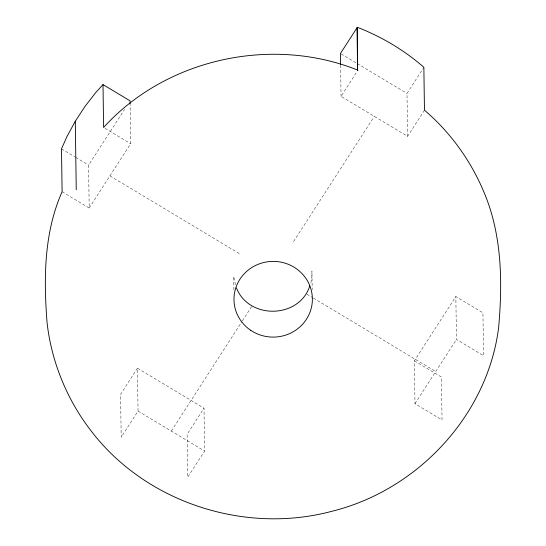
<?xml version="1.0" encoding="UTF-8"?>
<svg xmlns="http://www.w3.org/2000/svg" width="546" height="546" viewBox="0 0 546 546"><rect width="100%" height="100%" fill="white"/><g stroke="black" fill="none" stroke-linecap="round" stroke-linejoin="round"><path stroke-width="0.41" stroke-dasharray="2.73 2.05" d="M310.872 282.794L311.882 276.931L311.93 270.993L312.189 289.714M62.101 191.742L89.196 208.019L88.602 165.131L124.536 109.412M89.196 208.019L130.665 143.734L130.125 105.05M137.449 368.209L120.584 394.355L121.185 437.244L138.049 411.097L137.449 368.209L203.999 408.183L204.593 451.071L187.708 477.245L187.114 434.357L203.999 408.183M424.46 110.196L407.596 136.336L341.052 96.369L357.152 71.396M171.321 431.081L241.933 321.608M242.397 320.891L252.088 305.862M293.557 241.571L374.324 116.353M407.596 136.336L406.995 93.448L423.86 67.308M414.38 360.817L441.441 377.068L442.042 419.963L414.98 403.706L414.38 360.817L455.849 296.526L482.944 312.803L483.544 355.692L456.449 339.414L455.849 296.526M414.98 403.706L456.449 339.414M341.182 53.917L356.538 63.138M357.268 63.582L406.995 93.448M105.023 128.33L130.665 143.734M109.93 175.873L239.551 253.733M306.825 294.144L312.646 297.638M313.377 298.075L435.715 371.56M61.5 148.853L75.048 156.995M75.764 157.419L88.602 165.131M138.049 411.097L204.593 451.071M235.428 284.739L233.715 276.447L233.934 291.762M340.615 65.254L341.052 96.369"/><path stroke-width="0.82" d="M309.759 286.015C299.29 318.687 248.874 319.854 236.493 287.974M130.112 104.204L130.064 100.839L103.003 84.589L95.495 92.861L84.814 106.682L75.287 121.273L66.981 136.534L61.5 148.853L62.101 191.742C43.892 232.712 43.646 278.549 47.045 322.44C51.522 362.68 67.67 401.365 92.8 433.087C147.993 503.453 246.075 534.357 332.057 511.24C417.424 490.137 487.482 415.554 498.621 327.661C502.388 285.08 502.136 240.813 487.148 200.205C474.215 165.595 452.627 134.159 424.46 110.196L423.86 67.308C404.286 50.171 381.572 36.698 357.337 27.3L340.451 53.481L340.602 64.408M357.337 27.3L357.616 70.68L357.016 27.791M357.93 70.188C271.963 35.599 166.045 58.558 103.604 127.477L103.003 84.589M75.287 121.273L76.242 189.694M250.73 330.303A39.203 37.851 -0.8 0 0 312.237 302.464A39.203 37.851 -0.8 0 0 256.565 264.981A39.203 37.851 -0.8 0 0 250.73 330.303"/></g></svg>
